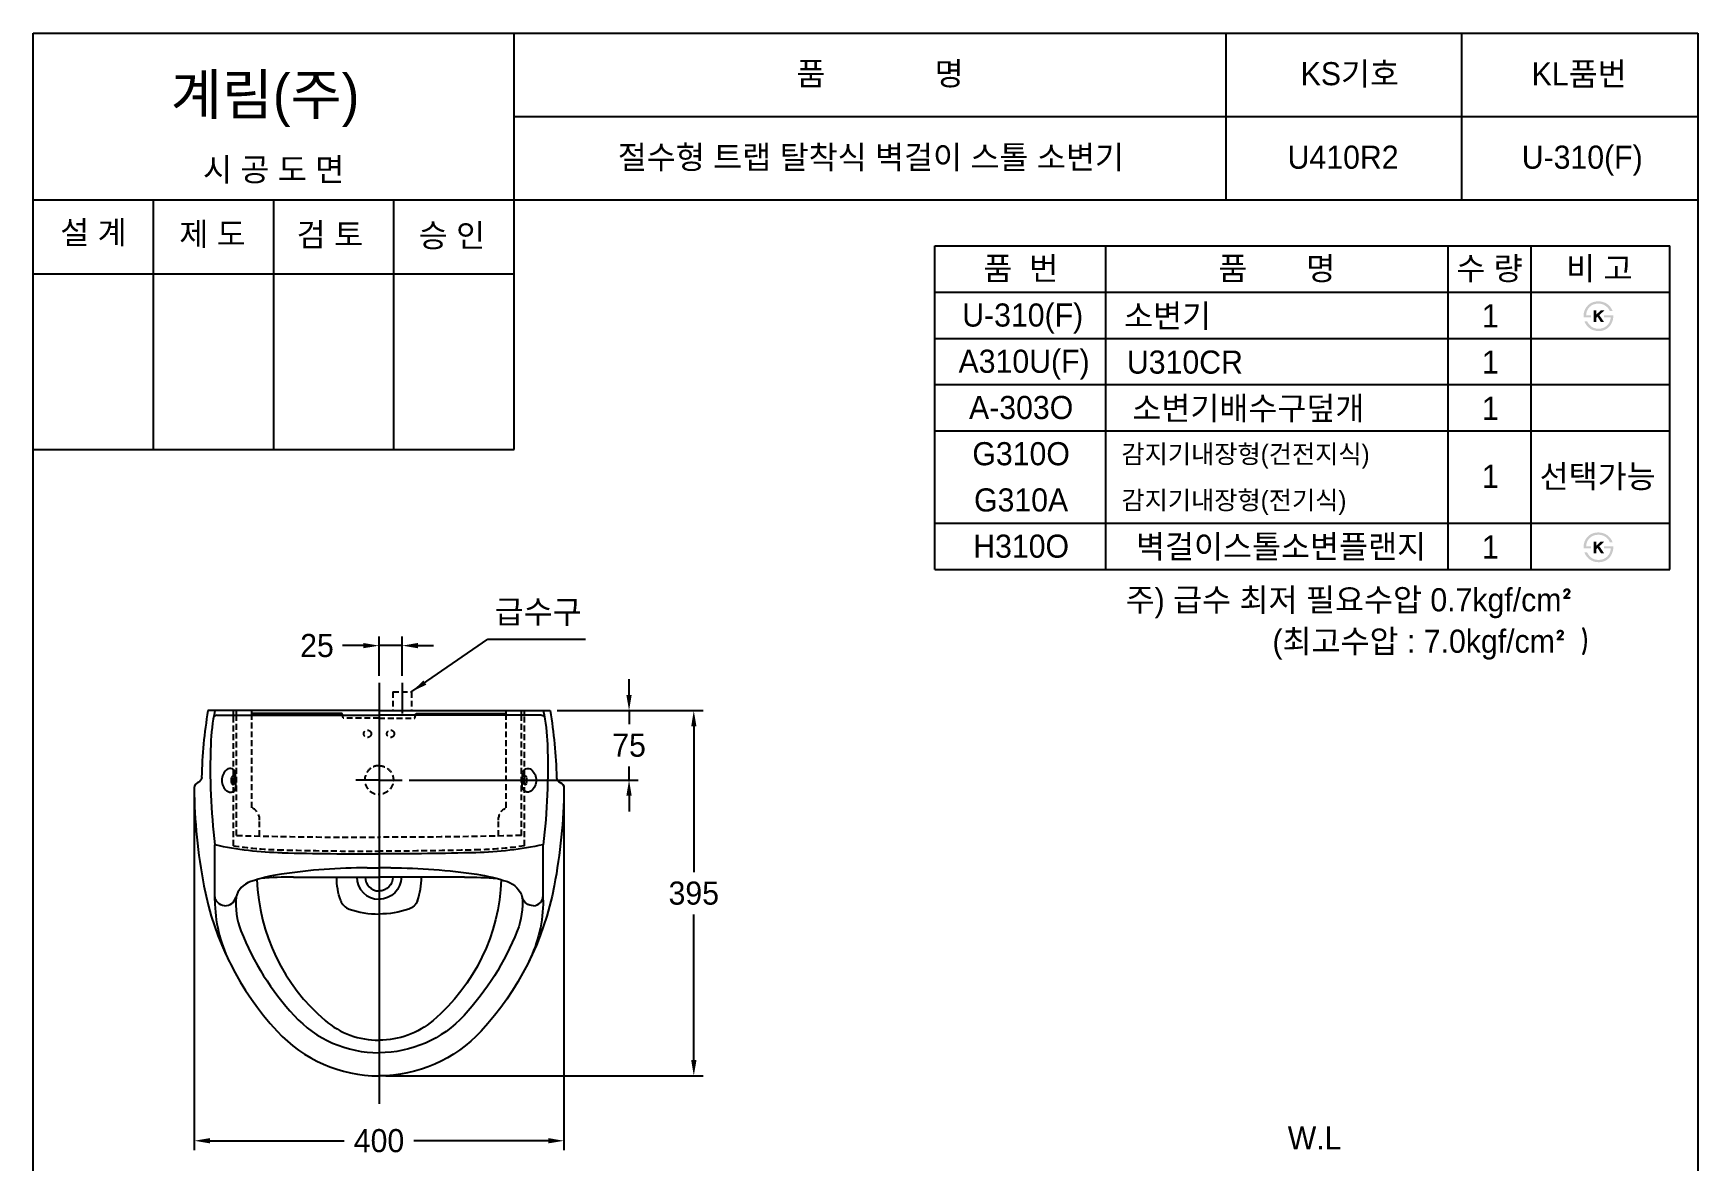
# Model space of a CAD drawing. Header units: millimetres. Extents: x 0 to 1800, y -67 to 2530.
# Drawn here: x 0 to 1800, y 1311 to 2530 of the extents above; entities that cross this region are included whole.
import ezdxf
from ezdxf.enums import TextEntityAlignment as Align
from ezdxf.lldxf.tags import DXFTag

# ---------------------------------------------------------------- set-up
doc = ezdxf.new("R2010")
doc.units = ezdxf.units.MM
doc.linetypes.add('DASHED2', pattern=[9.525, 6.35, -3.175])
for name, color, linetype in [('TEXT', 7, 'Continuous'), ('내부선 및 부속', 4, 'Continuous'), ('도각라인', 255, 'Continuous'), ('외형선', 3, 'Continuous'), ('점선', 6, 'DASHED2'), ('중심선', 1, 'DASHED'), ('치수선', 7, 'Continuous')]:
    doc.layers.add(name, color=color, linetype=linetype)
doc.styles.add('____', font='')
doc.styles.add('타이틀', font='H2GTRM.TTF', dxfattribs={"height": 25})
doc.styles.get('____').set_extended_font_data('굴림')
tags = doc.linetypes.add('DASHDOT', pattern=[70, 31, -13, 13, -13]).pattern_tags.tags
tags[10:11] = [DXFTag(74, 4), DXFTag(75, 0), DXFTag(340, '0'), DXFTag(46, 0.0), DXFTag(50, 0.0), DXFTag(44, 0.0), DXFTag(45, 0.0)]
tags[8:9] = [DXFTag(74, 4), DXFTag(75, 0), DXFTag(340, '0'), DXFTag(46, 0.0), DXFTag(50, 0.0), DXFTag(44, 0.0), DXFTag(45, 0.0)]
tags[6:7] = [DXFTag(74, 4), DXFTag(75, 0), DXFTag(340, '0'), DXFTag(46, 0.0), DXFTag(50, 0.0), DXFTag(44, 0.0), DXFTag(45, 0.0)]
tags[4:5] = [DXFTag(74, 4), DXFTag(75, 0), DXFTag(340, '0'), DXFTag(46, 0.0), DXFTag(50, 0.0), DXFTag(44, 0.0), DXFTag(45, 0.0)]
tags = doc.linetypes.add('DASHED', pattern=[25.72, 12.86, -12.86]).pattern_tags.tags
tags[6:7] = [DXFTag(74, 4), DXFTag(75, 0), DXFTag(340, '0'), DXFTag(46, 0.0), DXFTag(50, 0.0), DXFTag(44, 0.0), DXFTag(45, 0.0)]
tags[4:5] = [DXFTag(74, 4), DXFTag(75, 0), DXFTag(340, '0'), DXFTag(46, 0.0), DXFTag(50, 0.0), DXFTag(44, 0.0), DXFTag(45, 0.0)]
doc.dimstyles.new('MSADIM', dxfattribs={"dimtxt": 33, "dimasz": 17, "dimexe": 10, "dimexo": 7.5, "dimgap": 10, "dimtad": 0, "dimtih": 1, "dimtoh": 1, "dimdec": 0, "dimzin": 1, "dimdsep": 46, "dimtxsty": '____', "dimcen": 11.25, "dimadec": 0, "dimazin": 0, "dimtfac": 1, "dimtdec": 0, "dimtix": 1, "dimtmove": 0, "dimatfit": 3, "dimfxl": 0, "dimtolj": 1, "dimtzin": 1, "dimarcsym": 0})

# ---------------------------------------------------------------- blocks, each defined once
blk = doc.blocks.new('*D1')
at = {"layer": '치수선', "color": 0, "linetype": 'Continuous', "lineweight": -2}
for p, q in [((373.9, 1835.1), (373.9, 1877.7)), ((398.9, 1835.1), (398.9, 1877.7)), ((356.9, 1867.7), (334.3, 1867.7)), ((398.9, 1867.7), (373.9, 1867.7)), ((415.9, 1867.7), (432.9, 1867.7))]:
    blk.add_line(p, q, dxfattribs=at)
at = {"layer": '치수선', "color": 0, "linetype": 'Continuous'}
for points in [[(356.9, 1870.6), (356.9, 1864.9), (373.9, 1867.7)], [(415.9, 1870.6), (415.9, 1864.9), (398.9, 1867.7)]]:
    blk.add_solid(points, dxfattribs=at)
at = {"layer": '치수선', "color": 0, "linetype": 'Continuous', "insert": (306.8, 1867.7), "char_height": 25, "attachment_point": 5, "style": '____'}
blk.add_mtext('\\A1;25', dxfattribs=at)
blk = doc.blocks.new('*D2')
at = {"layer": '치수선', "color": 0, "linetype": 'Continuous', "lineweight": -2}
for p, q in [((644.3, 1814.4), (644.3, 1831.4)), ((566.4, 1797.4), (654.3, 1797.4)), ((644.3, 1797.4), (644.3, 1782.7)), ((644.3, 1722.4), (644.3, 1737.1)), ((406.6, 1722.4), (654.3, 1722.4)), ((644.3, 1705.4), (644.3, 1688.4))]:
    blk.add_line(p, q, dxfattribs=at)
at = {"layer": '치수선', "color": 0, "linetype": 'Continuous'}
for points in [[(641.4, 1814.4), (647.1, 1814.4), (644.3, 1797.4)], [(641.4, 1705.4), (647.1, 1705.4), (644.3, 1722.4)]]:
    blk.add_solid(points, dxfattribs=at)
at = {"layer": '치수선', "color": 0, "linetype": 'Continuous', "insert": (644.3, 1759.9), "char_height": 25, "attachment_point": 5, "style": '____'}
blk.add_mtext('\\A1;75', dxfattribs=at)
blk = doc.blocks.new('*D3')
at = {"layer": '치수선', "color": 0, "linetype": 'Continuous', "lineweight": -2}
for p, q in [((566.4, 1797.4), (724.3, 1797.4)), ((714.3, 1780.4), (714.3, 1622.7)), ((714.3, 1419.4), (714.3, 1577.1)), ((381.4, 1402.4), (724.3, 1402.4))]:
    blk.add_line(p, q, dxfattribs=at)
at = {"layer": '치수선', "color": 0, "linetype": 'Continuous'}
for points in [[(711.5, 1780.4), (717.2, 1780.4), (714.3, 1797.4)], [(711.5, 1419.4), (717.2, 1419.4), (714.3, 1402.4)]]:
    blk.add_solid(points, dxfattribs=at)
at = {"layer": '치수선', "color": 0, "linetype": 'Continuous', "insert": (714.3, 1599.9), "char_height": 25, "attachment_point": 5, "style": '____'}
blk.add_mtext('\\A1;395', dxfattribs=at)
blk = doc.blocks.new('*D4')
at = {"layer": '치수선', "color": 0, "linetype": 'Continuous', "lineweight": -2}
for p, q in [((174, 1706.4), (174, 1322.2)), ((573.9, 1706.4), (573.9, 1322.2)), ((191, 1332.2), (336.3, 1332.2)), ((556.9, 1332.2), (411.6, 1332.2))]:
    blk.add_line(p, q, dxfattribs=at)
at = {"layer": '치수선', "color": 0, "linetype": 'Continuous'}
for points in [[(191, 1335.1), (191, 1329.4), (174, 1332.2)], [(556.9, 1335.1), (556.9, 1329.4), (573.9, 1332.2)]]:
    blk.add_solid(points, dxfattribs=at)
at = {"layer": '치수선', "color": 0, "linetype": 'Continuous', "insert": (373.9, 1332.2), "char_height": 25, "attachment_point": 5, "style": '____'}
blk.add_mtext('\\A1;400', dxfattribs=at)

msp = doc.modelspace()

# ---------------------------------------------------------------- hatches: boundary and pattern name
at = {"layer": 'TEXT'}
for points in [[(1676.6, 2222.8), (1676.6, 2223.2), (1676.6, 2223.6), (1676.5, 2224), (1676.6, 2224.4), (1676.6, 2224.8), (1676.6, 2225.2), (1676.6, 2225.6), (1676.7, 2226), (1676.7, 2226.4), (1676.8, 2226.8), (1676.8, 2227.2), (1676.9, 2227.6), (1677, 2228), (1677.1, 2228.4), (1677.2, 2228.8), (1677.3, 2229.1), (1677.4, 2229.5), (1677.5, 2229.9), (1677.7, 2230.3), (1677.8, 2230.6), (1678, 2231), (1678.1, 2231.4), (1678.3, 2231.7), (1678.5, 2232.1), (1678.7, 2232.4), (1678.9, 2232.7), (1679.1, 2233.1), (1679.3, 2233.4), (1679.5, 2233.7), (1679.7, 2234), (1680, 2234.3), (1680.5, 2234.9), (1680.8, 2235.2), (1681, 2235.5), (1681.3, 2235.8), (1681.6, 2236.1), (1681.9, 2236.4), (1682.2, 2236.6), (1682.5, 2236.9), (1682.8, 2237.1), (1683.2, 2237.4), (1683.5, 2237.6), (1683.8, 2237.8), (1684.2, 2238), (1684.5, 2238.2), (1684.9, 2238.4), (1685.2, 2238.6), (1685.7, 2238.7), (1686.1, 2238.9), (1686.5, 2239.1), (1686.9, 2239.2), (1687.3, 2239.4), (1687.8, 2239.5), (1688.2, 2239.6), (1688.6, 2239.7), (1689.1, 2239.8), (1689.5, 2239.9), (1690, 2239.9), (1690.5, 2240), (1691, 2240), (1691.4, 2240.1), (1691.9, 2240.1), (1692.4, 2240.1), (1693.2, 2240.1), (1693.6, 2240.1), (1693.9, 2240), (1694.3, 2240), (1694.7, 2240), (1695, 2239.9), (1695.4, 2239.9), (1695.7, 2239.8), (1696.1, 2239.7), (1696.4, 2239.7), (1696.8, 2239.6), (1697.1, 2239.5), (1697.4, 2239.4), (1697.8, 2239.3), (1698.1, 2239.2), (1698.4, 2239.1), (1698.7, 2239), (1699, 2238.9), (1699.4, 2238.7), (1699.7, 2238.6), (1700, 2238.5), (1700.3, 2238.3), (1700.6, 2238.2), (1700.8, 2238), (1701.1, 2237.8), (1701.4, 2237.7), (1701.7, 2237.5), (1702, 2237.3), (1702.2, 2237.1), (1702.5, 2236.9), (1702.8, 2236.7), (1703.2, 2236.4), (1703.6, 2236), (1704, 2235.6), (1704.4, 2235.2), (1704.8, 2234.8), (1705.1, 2234.4), (1705.5, 2234), (1705.8, 2233.6), (1706.1, 2233.1), (1706.4, 2232.6), (1706.7, 2232.2), (1707, 2231.7), (1707.3, 2231.1), (1707.5, 2230.6), (1707.8, 2230.1), (1708, 2229.5), (1708, 2229.5), (1704.9, 2229.5), (1704.9, 2229.5), (1704.8, 2229.7), (1704.8, 2229.9), (1704.7, 2230.1), (1704.6, 2230.2), (1704.6, 2230.4), (1704.5, 2230.6), (1704.4, 2230.7), (1704.3, 2230.9), (1704.2, 2231.1), (1704.1, 2231.2), (1704, 2231.4), (1703.9, 2231.6), (1703.8, 2231.7), (1703.7, 2231.9), (1703.6, 2232.1), (1703.5, 2232.2), (1703.3, 2232.4), (1703.2, 2232.6), (1702.9, 2232.9), (1702.7, 2233.2), (1702.4, 2233.5), (1702.1, 2233.8), (1701.7, 2234.1), (1701.4, 2234.4), (1701, 2234.7), (1700.8, 2234.9), (1700.6, 2235.1), (1700.3, 2235.2), (1700.1, 2235.4), (1699.9, 2235.5), (1699.6, 2235.7), (1699.4, 2235.8), (1699.1, 2236), (1698.9, 2236.1), (1698.6, 2236.2), (1698.4, 2236.4), (1698.1, 2236.5), (1697.9, 2236.6), (1697.6, 2236.7), (1697.4, 2236.8), (1697.1, 2236.9), (1696.8, 2237), (1696.6, 2237), (1696.3, 2237.1), (1696.1, 2237.2), (1695.8, 2237.3), (1695.5, 2237.3), (1695.2, 2237.4), (1695, 2237.4), (1694.7, 2237.5), (1694.4, 2237.5), (1694.1, 2237.5), (1693.8, 2237.6), (1693.6, 2237.6), (1693.3, 2237.6), (1693, 2237.6), (1692.7, 2237.6), (1692.3, 2237.6), (1692, 2237.6), (1691.7, 2237.6), (1691.3, 2237.5), (1691, 2237.5), (1690.7, 2237.5), (1690.3, 2237.4), (1690, 2237.4), (1689.7, 2237.3), (1689.4, 2237.3), (1689.1, 2237.2), (1688.8, 2237.1), (1688.5, 2237), (1688.2, 2237), (1687.9, 2236.9), (1687.6, 2236.8), (1687.3, 2236.7), (1687, 2236.5), (1686.7, 2236.4), (1686.5, 2236.3), (1686.2, 2236.2), (1685.9, 2236), (1685.6, 2235.9), (1685.4, 2235.7), (1685.1, 2235.6), (1684.9, 2235.4), (1684.6, 2235.2), (1684.4, 2235), (1684.1, 2234.9), (1683.9, 2234.7), (1683.7, 2234.5), (1683.4, 2234.3), (1683.2, 2234), (1683, 2233.8), (1682.7, 2233.6), (1682.5, 2233.4), (1682.3, 2233.1), (1682.1, 2232.9), (1681.9, 2232.6), (1681.7, 2232.4), (1681.6, 2232.1), (1681.4, 2231.9), (1681.2, 2231.6), (1681.1, 2231.4), (1680.9, 2231.1), (1680.8, 2230.8), (1680.6, 2230.5), (1680.5, 2230.3), (1680.4, 2230), (1680.3, 2229.7), (1680.2, 2229.4), (1680, 2229.1), (1680, 2228.8), (1679.9, 2228.5), (1679.8, 2228.2), (1679.7, 2227.8), (1679.6, 2227.5), (1679.6, 2227.2), (1679.5, 2226.9), (1679.5, 2226.5), (1679.4, 2226.2), (1679.4, 2225.8), (1679.4, 2225.5), (1679.3, 2225.1), (1679.3, 2225.1), (1684.5, 2225.1), (1684.5, 2225.1), (1684.5, 2225.1), (1684.5, 2222.8), (1684.5, 2222.8), (1684.5, 2222.8), (1676.6, 2222.8)], [(1708.7, 2225.1), (1708.8, 2224.7), (1708.7, 2224.3), (1708.7, 2223.8), (1708.7, 2223.4), (1708.7, 2223), (1708.6, 2222.5), (1708.6, 2222.1), (1708.5, 2221.7), (1708.5, 2221.3), (1708.4, 2220.9), (1708.3, 2220.4), (1708.2, 2220), (1708.1, 2219.6), (1708, 2219.2), (1707.8, 2218.8), (1707.7, 2218.4), (1707.6, 2218), (1707.4, 2217.6), (1707.3, 2217.3), (1707.1, 2216.9), (1706.9, 2216.5), (1706.7, 2216.2), (1706.6, 2215.8), (1706.4, 2215.5), (1706.2, 2215.1), (1705.9, 2214.8), (1705.7, 2214.5), (1705.5, 2214.2), (1705.3, 2213.8), (1705, 2213.5), (1704.8, 2213.2), (1704.5, 2212.9), (1704.2, 2212.6), (1704, 2212.4), (1703.7, 2212.1), (1703.4, 2211.8), (1703.1, 2211.6), (1702.8, 2211.3), (1702.5, 2211.1), (1702.2, 2210.8), (1701.9, 2210.6), (1701.6, 2210.4), (1701.2, 2210.2), (1700.9, 2210), (1700.6, 2209.8), (1700.2, 2209.6), (1699.9, 2209.4), (1699.5, 2209.3), (1699.2, 2209.1), (1698.8, 2209), (1698.4, 2208.8), (1698, 2208.7), (1697.7, 2208.6), (1697.3, 2208.5), (1696.9, 2208.4), (1696.5, 2208.3), (1696.1, 2208.2), (1695.7, 2208.1), (1695.3, 2208.1), (1694.9, 2208), (1694.5, 2208), (1694.1, 2208), (1693.7, 2207.9), (1693.3, 2207.9), (1692.6, 2207.9), (1692, 2208), (1691.3, 2208), (1690.7, 2208.1), (1690.1, 2208.2), (1689.8, 2208.2), (1689.5, 2208.3), (1689.2, 2208.3), (1688.9, 2208.4), (1688.6, 2208.5), (1688.3, 2208.6), (1688, 2208.6), (1687.7, 2208.7), (1687.4, 2208.8), (1687.1, 2208.9), (1686.8, 2209), (1686.6, 2209.1), (1686.3, 2209.2), (1686, 2209.4), (1685.7, 2209.5), (1685.5, 2209.6), (1685.2, 2209.7), (1684.9, 2209.9), (1684.7, 2210), (1684.4, 2210.2), (1684.1, 2210.3), (1683.6, 2210.7), (1683.4, 2210.8), (1683.1, 2211), (1682.8, 2211.2), (1682.6, 2211.4), (1682.4, 2211.6), (1682.1, 2211.8), (1681.9, 2212), (1681.6, 2212.2), (1681.4, 2212.5), (1681.2, 2212.7), (1681, 2212.9), (1680.8, 2213.1), (1680.5, 2213.4), (1680.3, 2213.6), (1680.1, 2213.9), (1679.9, 2214.1), (1679.7, 2214.4), (1679.6, 2214.6), (1679.4, 2214.9), (1679.2, 2215.2), (1679, 2215.5), (1678.8, 2215.7), (1678.7, 2216), (1678.5, 2216.3), (1678.3, 2216.6), (1678.2, 2216.9), (1678, 2217.2), (1677.8, 2217.8), (1677.5, 2218.5), (1677.5, 2218.5), (1680.4, 2218.5), (1680.4, 2218.5), (1680.7, 2218.1), (1680.9, 2217.6), (1681.1, 2217.2), (1681.4, 2216.9), (1681.6, 2216.5), (1681.9, 2216.1), (1682.1, 2215.8), (1682.4, 2215.4), (1682.7, 2215.1), (1682.9, 2214.8), (1683.2, 2214.5), (1683.5, 2214.2), (1683.8, 2213.9), (1684.1, 2213.6), (1684.4, 2213.3), (1684.7, 2213.1), (1684.9, 2212.9), (1685.2, 2212.7), (1685.4, 2212.6), (1685.6, 2212.4), (1685.9, 2212.3), (1686.1, 2212.1), (1686.3, 2212), (1686.6, 2211.9), (1686.8, 2211.7), (1687.1, 2211.6), (1687.3, 2211.5), (1687.6, 2211.4), (1687.9, 2211.3), (1688.1, 2211.2), (1688.4, 2211.1), (1688.7, 2211), (1688.9, 2211), (1689.2, 2210.9), (1689.5, 2210.8), (1689.8, 2210.8), (1690, 2210.7), (1690.3, 2210.7), (1690.6, 2210.6), (1690.9, 2210.6), (1691.2, 2210.6), (1691.5, 2210.5), (1691.8, 2210.5), (1692.1, 2210.5), (1692.4, 2210.5), (1692.7, 2210.5), (1693, 2210.5), (1693.9, 2210.5), (1694.1, 2210.6), (1694.4, 2210.6), (1694.7, 2210.6), (1694.9, 2210.6), (1695.2, 2210.7), (1695.5, 2210.7), (1695.7, 2210.8), (1696, 2210.8), (1696.3, 2210.9), (1696.5, 2210.9), (1696.8, 2211), (1697, 2211.1), (1697.3, 2211.2), (1697.5, 2211.2), (1697.8, 2211.3), (1698, 2211.4), (1698.3, 2211.5), (1698.5, 2211.6), (1698.8, 2211.8), (1699, 2211.9), (1699.2, 2212), (1699.5, 2212.1), (1699.7, 2212.3), (1699.9, 2212.4), (1700.2, 2212.6), (1700.4, 2212.7), (1700.6, 2212.9), (1700.9, 2213), (1701.1, 2213.2), (1701.3, 2213.4), (1701.6, 2213.6), (1701.8, 2213.8), (1702, 2214), (1702.3, 2214.3), (1702.5, 2214.5), (1702.7, 2214.8), (1702.9, 2215), (1703.2, 2215.3), (1703.3, 2215.5), (1703.5, 2215.8), (1703.7, 2216), (1703.9, 2216.3), (1704.1, 2216.6), (1704.2, 2216.9), (1704.4, 2217.2), (1704.5, 2217.4), (1704.7, 2217.7), (1704.8, 2218), (1704.9, 2218.3), (1705.1, 2218.7), (1705.2, 2219), (1705.3, 2219.3), (1705.4, 2219.6), (1705.5, 2220), (1705.6, 2220.3), (1705.6, 2220.6), (1705.7, 2221), (1705.8, 2221.3), (1705.8, 2221.7), (1705.9, 2222.1), (1705.9, 2222.4), (1705.9, 2222.8), (1705.9, 2222.8), (1698.5, 2222.8), (1698.5, 2222.8), (1698.5, 2222.8), (1698.5, 2225.1), (1698.5, 2225.1), (1698.5, 2225.1), (1708.7, 2225.1)], [(1690.3, 2225.8), (1695.1, 2230.2), (1699, 2230.2), (1693.6, 2225.2), (1698.7, 2217.7), (1695.3, 2217.7), (1691.7, 2223.4), (1690.3, 2222.2), (1690.3, 2217.7), (1687.4, 2217.7), (1687.4, 2230.3), (1690.3, 2230.3)], [(1676.6, 1972.8), (1676.6, 1973.2), (1676.6, 1973.6), (1676.5, 1974), (1676.6, 1974.4), (1676.6, 1974.8), (1676.6, 1975.2), (1676.6, 1975.6), (1676.7, 1976), (1676.7, 1976.4), (1676.8, 1976.8), (1676.8, 1977.2), (1676.9, 1977.6), (1677, 1978), (1677.1, 1978.4), (1677.2, 1978.8), (1677.3, 1979.1), (1677.4, 1979.5), (1677.5, 1979.9), (1677.7, 1980.3), (1677.8, 1980.6), (1678, 1981), (1678.1, 1981.4), (1678.3, 1981.7), (1678.5, 1982.1), (1678.7, 1982.4), (1678.9, 1982.7), (1679.1, 1983.1), (1679.3, 1983.4), (1679.5, 1983.7), (1679.7, 1984), (1680, 1984.3), (1680.5, 1984.9), (1680.8, 1985.2), (1681, 1985.5), (1681.3, 1985.8), (1681.6, 1986.1), (1681.9, 1986.4), (1682.2, 1986.6), (1682.5, 1986.9), (1682.8, 1987.1), (1683.2, 1987.4), (1683.5, 1987.6), (1683.8, 1987.8), (1684.2, 1988), (1684.5, 1988.2), (1684.9, 1988.4), (1685.2, 1988.6), (1685.7, 1988.7), (1686.1, 1988.9), (1686.5, 1989.1), (1686.9, 1989.2), (1687.3, 1989.4), (1687.8, 1989.5), (1688.2, 1989.6), (1688.6, 1989.7), (1689.1, 1989.8), (1689.5, 1989.9), (1690, 1989.9), (1690.5, 1990), (1691, 1990), (1691.4, 1990.1), (1691.9, 1990.1), (1692.4, 1990.1), (1693.2, 1990.1), (1693.6, 1990.1), (1693.9, 1990), (1694.3, 1990), (1694.7, 1990), (1695, 1989.9), (1695.4, 1989.9), (1695.7, 1989.8), (1696.1, 1989.7), (1696.4, 1989.7), (1696.8, 1989.6), (1697.1, 1989.5), (1697.4, 1989.4), (1697.8, 1989.3), (1698.1, 1989.2), (1698.4, 1989.1), (1698.7, 1989), (1699, 1988.9), (1699.4, 1988.7), (1699.7, 1988.6), (1700, 1988.5), (1700.3, 1988.3), (1700.6, 1988.2), (1700.8, 1988), (1701.1, 1987.8), (1701.4, 1987.7), (1701.7, 1987.5), (1702, 1987.3), (1702.2, 1987.1), (1702.5, 1986.9), (1702.8, 1986.7), (1703.2, 1986.4), (1703.6, 1986), (1704, 1985.6), (1704.4, 1985.2), (1704.8, 1984.8), (1705.1, 1984.4), (1705.5, 1984), (1705.8, 1983.6), (1706.1, 1983.1), (1706.4, 1982.6), (1706.7, 1982.2), (1707, 1981.7), (1707.3, 1981.1), (1707.5, 1980.6), (1707.8, 1980.1), (1708, 1979.5), (1708, 1979.5), (1704.9, 1979.5), (1704.9, 1979.5), (1704.8, 1979.7), (1704.8, 1979.9), (1704.7, 1980.1), (1704.6, 1980.2), (1704.6, 1980.4), (1704.5, 1980.6), (1704.4, 1980.7), (1704.3, 1980.9), (1704.2, 1981.1), (1704.1, 1981.2), (1704, 1981.4), (1703.9, 1981.6), (1703.8, 1981.7), (1703.7, 1981.9), (1703.6, 1982.1), (1703.5, 1982.2), (1703.3, 1982.4), (1703.2, 1982.6), (1702.9, 1982.9), (1702.7, 1983.2), (1702.4, 1983.5), (1702.1, 1983.8), (1701.7, 1984.1), (1701.4, 1984.4), (1701, 1984.7), (1700.8, 1984.9), (1700.6, 1985.1), (1700.3, 1985.2), (1700.1, 1985.4), (1699.9, 1985.5), (1699.6, 1985.7), (1699.4, 1985.8), (1699.1, 1986), (1698.9, 1986.1), (1698.6, 1986.2), (1698.4, 1986.4), (1698.1, 1986.5), (1697.9, 1986.6), (1697.6, 1986.7), (1697.4, 1986.8), (1697.1, 1986.9), (1696.8, 1987), (1696.6, 1987), (1696.3, 1987.1), (1696.1, 1987.2), (1695.8, 1987.3), (1695.5, 1987.3), (1695.2, 1987.4), (1695, 1987.4), (1694.7, 1987.5), (1694.4, 1987.5), (1694.1, 1987.5), (1693.8, 1987.6), (1693.6, 1987.6), (1693.3, 1987.6), (1693, 1987.6), (1692.7, 1987.6), (1692.3, 1987.6), (1692, 1987.6), (1691.7, 1987.6), (1691.3, 1987.5), (1691, 1987.5), (1690.7, 1987.5), (1690.3, 1987.4), (1690, 1987.4), (1689.7, 1987.3), (1689.4, 1987.3), (1689.1, 1987.2), (1688.8, 1987.1), (1688.5, 1987), (1688.2, 1987), (1687.9, 1986.9), (1687.6, 1986.8), (1687.3, 1986.7), (1687, 1986.5), (1686.7, 1986.4), (1686.5, 1986.3), (1686.2, 1986.2), (1685.9, 1986), (1685.6, 1985.9), (1685.4, 1985.7), (1685.1, 1985.6), (1684.9, 1985.4), (1684.6, 1985.2), (1684.4, 1985), (1684.1, 1984.9), (1683.9, 1984.7), (1683.7, 1984.5), (1683.4, 1984.3), (1683.2, 1984), (1683, 1983.8), (1682.7, 1983.6), (1682.5, 1983.4), (1682.3, 1983.1), (1682.1, 1982.9), (1681.9, 1982.6), (1681.7, 1982.4), (1681.6, 1982.1), (1681.4, 1981.9), (1681.2, 1981.6), (1681.1, 1981.4), (1680.9, 1981.1), (1680.8, 1980.8), (1680.6, 1980.5), (1680.5, 1980.3), (1680.4, 1980), (1680.3, 1979.7), (1680.2, 1979.4), (1680, 1979.1), (1680, 1978.8), (1679.9, 1978.5), (1679.8, 1978.2), (1679.7, 1977.8), (1679.6, 1977.5), (1679.6, 1977.2), (1679.5, 1976.9), (1679.5, 1976.5), (1679.4, 1976.2), (1679.4, 1975.8), (1679.4, 1975.5), (1679.3, 1975.1), (1679.3, 1975.1), (1684.5, 1975.1), (1684.5, 1975.1), (1684.5, 1975.1), (1684.5, 1972.8), (1684.5, 1972.8), (1684.5, 1972.8), (1676.6, 1972.8)], [(1690.3, 1975.8), (1695.1, 1980.2), (1699, 1980.2), (1693.6, 1975.2), (1698.7, 1967.7), (1695.3, 1967.7), (1691.7, 1973.4), (1690.3, 1972.2), (1690.3, 1967.7), (1687.4, 1967.7), (1687.4, 1980.3), (1690.3, 1980.3)], [(1708.7, 1975.1), (1708.8, 1974.7), (1708.7, 1974.3), (1708.7, 1973.8), (1708.7, 1973.4), (1708.7, 1973), (1708.6, 1972.5), (1708.6, 1972.1), (1708.5, 1971.7), (1708.5, 1971.3), (1708.4, 1970.9), (1708.3, 1970.4), (1708.2, 1970), (1708.1, 1969.6), (1708, 1969.2), (1707.8, 1968.8), (1707.7, 1968.4), (1707.6, 1968), (1707.4, 1967.6), (1707.3, 1967.3), (1707.1, 1966.9), (1706.9, 1966.5), (1706.7, 1966.2), (1706.6, 1965.8), (1706.4, 1965.5), (1706.2, 1965.1), (1705.9, 1964.8), (1705.7, 1964.5), (1705.5, 1964.2), (1705.3, 1963.8), (1705, 1963.5), (1704.8, 1963.2), (1704.5, 1962.9), (1704.2, 1962.6), (1704, 1962.4), (1703.7, 1962.1), (1703.4, 1961.8), (1703.1, 1961.6), (1702.8, 1961.3), (1702.5, 1961.1), (1702.2, 1960.8), (1701.9, 1960.6), (1701.6, 1960.4), (1701.2, 1960.2), (1700.9, 1960), (1700.6, 1959.8), (1700.2, 1959.6), (1699.9, 1959.4), (1699.5, 1959.3), (1699.2, 1959.1), (1698.8, 1959), (1698.4, 1958.8), (1698, 1958.7), (1697.7, 1958.6), (1697.3, 1958.5), (1696.9, 1958.4), (1696.5, 1958.3), (1696.1, 1958.2), (1695.7, 1958.1), (1695.3, 1958.1), (1694.9, 1958), (1694.5, 1958), (1694.1, 1958), (1693.7, 1957.9), (1693.3, 1957.9), (1692.6, 1957.9), (1692, 1958), (1691.3, 1958), (1690.7, 1958.1), (1690.1, 1958.2), (1689.8, 1958.2), (1689.5, 1958.3), (1689.2, 1958.3), (1688.9, 1958.4), (1688.6, 1958.5), (1688.3, 1958.6), (1688, 1958.6), (1687.7, 1958.7), (1687.4, 1958.8), (1687.1, 1958.9), (1686.8, 1959), (1686.6, 1959.1), (1686.3, 1959.2), (1686, 1959.4), (1685.7, 1959.5), (1685.5, 1959.6), (1685.2, 1959.7), (1684.9, 1959.9), (1684.7, 1960), (1684.4, 1960.2), (1684.1, 1960.3), (1683.6, 1960.7), (1683.4, 1960.8), (1683.1, 1961), (1682.8, 1961.2), (1682.6, 1961.4), (1682.4, 1961.6), (1682.1, 1961.8), (1681.9, 1962), (1681.6, 1962.2), (1681.4, 1962.5), (1681.2, 1962.7), (1681, 1962.9), (1680.8, 1963.1), (1680.5, 1963.4), (1680.3, 1963.6), (1680.1, 1963.9), (1679.9, 1964.1), (1679.7, 1964.4), (1679.6, 1964.6), (1679.4, 1964.9), (1679.2, 1965.2), (1679, 1965.5), (1678.8, 1965.7), (1678.7, 1966), (1678.5, 1966.3), (1678.3, 1966.6), (1678.2, 1966.9), (1678, 1967.2), (1677.8, 1967.8), (1677.5, 1968.5), (1677.5, 1968.5), (1680.4, 1968.5), (1680.4, 1968.5), (1680.7, 1968.1), (1680.9, 1967.6), (1681.1, 1967.2), (1681.4, 1966.9), (1681.6, 1966.5), (1681.9, 1966.1), (1682.1, 1965.8), (1682.4, 1965.4), (1682.7, 1965.1), (1682.9, 1964.8), (1683.2, 1964.5), (1683.5, 1964.2), (1683.8, 1963.9), (1684.1, 1963.6), (1684.4, 1963.3), (1684.7, 1963.1), (1684.9, 1962.9), (1685.2, 1962.7), (1685.4, 1962.6), (1685.6, 1962.4), (1685.9, 1962.3), (1686.1, 1962.1), (1686.3, 1962), (1686.6, 1961.9), (1686.8, 1961.7), (1687.1, 1961.6), (1687.3, 1961.5), (1687.6, 1961.4), (1687.9, 1961.3), (1688.1, 1961.2), (1688.4, 1961.1), (1688.7, 1961), (1688.9, 1961), (1689.2, 1960.9), (1689.5, 1960.8), (1689.8, 1960.8), (1690, 1960.7), (1690.3, 1960.7), (1690.6, 1960.6), (1690.9, 1960.6), (1691.2, 1960.6), (1691.5, 1960.5), (1691.8, 1960.5), (1692.1, 1960.5), (1692.4, 1960.5), (1692.7, 1960.5), (1693, 1960.5), (1693.9, 1960.5), (1694.1, 1960.6), (1694.4, 1960.6), (1694.7, 1960.6), (1694.9, 1960.6), (1695.2, 1960.7), (1695.5, 1960.7), (1695.7, 1960.8), (1696, 1960.8), (1696.3, 1960.9), (1696.5, 1960.9), (1696.8, 1961), (1697, 1961.1), (1697.3, 1961.2), (1697.5, 1961.2), (1697.8, 1961.3), (1698, 1961.4), (1698.3, 1961.5), (1698.5, 1961.6), (1698.8, 1961.8), (1699, 1961.9), (1699.2, 1962), (1699.5, 1962.1), (1699.7, 1962.3), (1699.9, 1962.4), (1700.2, 1962.6), (1700.4, 1962.7), (1700.6, 1962.9), (1700.9, 1963), (1701.1, 1963.2), (1701.3, 1963.4), (1701.6, 1963.6), (1701.8, 1963.8), (1702, 1964), (1702.3, 1964.3), (1702.5, 1964.5), (1702.7, 1964.8), (1702.9, 1965), (1703.2, 1965.3), (1703.3, 1965.5), (1703.5, 1965.8), (1703.7, 1966), (1703.9, 1966.3), (1704.1, 1966.6), (1704.2, 1966.9), (1704.4, 1967.2), (1704.5, 1967.4), (1704.7, 1967.7), (1704.8, 1968), (1704.9, 1968.3), (1705.1, 1968.7), (1705.2, 1969), (1705.3, 1969.3), (1705.4, 1969.6), (1705.5, 1970), (1705.6, 1970.3), (1705.6, 1970.6), (1705.7, 1971), (1705.8, 1971.3), (1705.8, 1971.7), (1705.9, 1972.1), (1705.9, 1972.4), (1705.9, 1972.8), (1705.9, 1972.8), (1698.5, 1972.8), (1698.5, 1972.8), (1698.5, 1972.8), (1698.5, 1975.1), (1698.5, 1975.1), (1698.5, 1975.1), (1708.7, 1975.1)]]:
    msp.add_hatch(color=256, dxfattribs=at).paths.add_polyline_path(points, flags=0)

# ---------------------------------------------------------------- linework, layer by layer
at = {"layer": '내부선 및 부속', "linetype": 'Continuous'}
for p, q in [((198.9, 1792.4), (373.9, 1792.4)), ((216.4, 1792.4), (216.4, 1797.4)), ((219.9, 1792.4), (219.9, 1797.4)), ((236.4, 1792.4), (236.4, 1797.4)), ((333.9, 1794.4), (236.4, 1794.4)), ((334.4, 1792.4), (333.9, 1794.4)), ((548.9, 1792.4), (373.9, 1792.4)), ((413.4, 1792.4), (413.9, 1794.4)), ((413.9, 1794.4), (511.4, 1794.4)), ((511.4, 1792.4), (511.4, 1797.4)), ((527.9, 1792.4), (527.9, 1797.4)), ((531.4, 1792.4), (531.4, 1797.4)), ((219.1, 1715.4), (218.8, 1729.1)), ((528.8, 1715.4), (529.1, 1729.1)), ((196.4, 1592.1), (196.4, 1652.4)), ((551.4, 1592.1), (551.4, 1652.4)), ((281.4, 1617.4), (373.9, 1617.4)), ((466.5, 1617.4), (373.9, 1617.4))]:
    msp.add_line(p, q, dxfattribs=at)
at = {"layer": '내부선 및 부속', "linetype": 'Continuous', "flags": 128}
for points in [[(551.4, 1797.4, -0.044136), (556, 1760.7)], [(556, 1760.7, -0.038764), (551.4, 1652.4)], [(529.1, 1729.1, -0.637554), (538.8, 1733.4)], [(538.8, 1733.4, -0.456424), (538.7, 1710.8)], [(538.7, 1710.8, -0.648098), (528.8, 1715.4)], [(478.6, 1643.8, -0.006543), (373.9, 1642.4)], [(551.4, 1652.4, -0.045927), (478.6, 1643.8)], [(332.5, 1591.9, -0.090696), (328.2, 1617.4)], [(388.9, 1617.4, -0.414214), (373.9, 1602.4)], [(397.9, 1617.4, -0.414214), (373.9, 1593.4)], [(506.1, 1614.6, -0.210426), (432.3, 1462.3)], [(466.5, 1617.4, -0.022074), (501.8, 1615.9)], [(415.5, 1592, -0.230379), (406.1, 1582.8)], [(406.1, 1582.7, -0.082085), (373.9, 1577.4)], [(432.3, 1462.3, -0.178055), (373.9, 1440.9)]]:
    msp.add_lwpolyline(points, format="xyb", dxfattribs=at)
msp.add_lwpolyline([(397.9, 1617.4), (397.9, 1617.4)], dxfattribs=at)
at = {"layer": '내부선 및 부속', "linetype": 'Continuous'}
for centre, radius, start, end in [((401.7, 1753.3), 210, 167.8639, 177.9727), ((198.9, 1787.4), 5, 90, 140.3024), ((548.9, 1787.4), 5, 39.4549, 90), ((891.4, 1735.9), 700, 177.9727, 186.8522), ((218.9, 1722.1), 15, 131.1115, 229.244), ((212.9, 1729), 5.88, 1.0327, 131.1115), ((213.1, 1715.3), 6, 229.244, 1.0328), ((279.7, 2043.7), 400, 257.9821, 268.5004), ((373.9, 5642.4), 4000, 268.5004, 270), ((451.7, 1622.3), 210, 182.0833, 229.6159), ((281.4, 1217.4), 400, 90, 95.0581), ((373.9, 1617.4), 24, 180, 180.0000027777867), ((373.9, 1617.4), 24, 180, 270), ((373.9, 1617.4), 15, 180, 270), ((347.7, 1616.2), 72, 340.2112, 0.9404), ((346.6, 1597), 15, 199.3359, 251.2295), ((373.9, 1677.4), 100, 251.2295, 270), ((373.9, 1530.9), 90, 229.6159, 270)]:
    msp.add_arc(centre, radius, start, end, dxfattribs=at)
for centre in [(216, 1722.1), (531.9, 1722.1)]:
    msp.add_ellipse(centre, major_axis=(0, 5), ratio=0.318214, dxfattribs=at)
at = {"layer": '도각라인', "color": 7}
for p, q in [((0, 0), (0, 2530)), ((0, 2530), (1800, 2530)), ((520, 2080), (520, 2530)), ((1290, 2350), (1290, 2530)), ((1545, 2350), (1545, 2530)), ((1800, 2530), (1800, 0)), ((520, 2440), (1800, 2440)), ((0, 2350), (1800, 2350)), ((130, 2080), (130, 2350)), ((260, 2080), (260, 2350)), ((390, 2080), (390, 2350)), ((975, 2300), (1770, 2300)), ((975, 1950), (975, 2300)), ((1160, 1950), (1160, 2300)), ((1530, 1950), (1530, 2300)), ((1620, 1950), (1620, 2300)), ((1770, 1950), (1770, 2300)), ((0, 2270), (520, 2270)), ((975, 2250), (1770, 2250)), ((975, 2200), (1770, 2200)), ((975, 2150), (1770, 2150)), ((975, 2100), (1770, 2100)), ((0, 2080), (520, 2080)), ((975, 2000), (1770, 2000)), ((975, 1950), (1770, 1950))]:
    msp.add_line(p, q, dxfattribs=at)
at = {"layer": '외형선', "linetype": 'Continuous'}
for p, q in [((373.9, 1797.4), (188.9, 1797.4)), ((373.9, 1797.4), (558.9, 1797.4)), ((361.2, 1627.4), (373.9, 1627.4)), ((373.9, 1627.4), (373.9, 1627.4)), ((373.9, 1627.4), (373.9, 1627.4)), ((386.7, 1627.4), (373.9, 1627.4)), ((373.9, 1627.4), (373.9, 1627.4)), ((373.9, 1627.4), (373.9, 1627.4))]:
    msp.add_line(p, q, dxfattribs=at)
at = {"layer": '외형선', "linetype": 'Continuous', "flags": 128}
for points in [[(558.9, 1797.4, -0.03634), (565.8, 1725.2)], [(182.1, 1725.2, -0.314278), (178, 1719.6)], [(573.9, 1713.9, -0.044506), (563.3, 1607.8)], [(569.9, 1719.6, -0.323263), (573.9, 1713.9)], [(386.7, 1627.4, -0.037021), (479.6, 1620.5)], [(479.6, 1620.5, -0.044848), (512.7, 1612.5)], [(563.3, 1607.8, -0.140144), (484.2, 1450.7)], [(512.7, 1612.5, -0.250727), (528.8, 1595.3)], [(206.9, 1586.4, -0.401024), (196.4, 1597.4)], [(528.6, 1596.2, -0.118513), (523.3, 1559.1)], [(540.9, 1586.4, -0.352382), (528.8, 1595.3)], [(551.4, 1592.5, -0.115147), (535.9, 1526.1)], [(523.3, 1559.1, -0.092349), (465.8, 1467.7)], [(465.8, 1467.7, -0.209369), (373.9, 1427.4)], [(484.2, 1450.7, -0.209369), (373.9, 1402.4)]]:
    msp.add_lwpolyline(points, format="xyb", dxfattribs=at)
at = {"layer": '외형선', "linetype": 'Continuous'}
for centre, radius, start, end in [((681.9, 1714.1), 500, 170.4014, 178.7261), ((180, 1714), 6, 108.9389, 180.5953), ((773.9, 1720.1), 600, 180.5953, 190.7885), ((571.8, 1725.3), 6, 181.2739, 251.0611), ((296.3, 1432.6), 190, 98.4808, 108.7523), ((361.2, 997.4), 630, 90, 98.4808), ((498.9, 1667.7), 320, 190.7885, 222.6994), ((243.2, 1588.9), 25, 108.7523, 165.0541), ((346.4, 1592.5), 150, 180, 206.2741), ((207.5, 1598.4), 12, 267.408, 345.0541), ((299, 1588.6), 80, 174.5593, 201.5943), ((540.4, 1597.4), 11, 272.592, 0), ((498.9, 1667.7), 295, 201.5943, 222.6994), ((373.9, 1552.4), 125, 222.6994, 270), ((373.9, 1552.4), 150, 222.6994, 270)]:
    msp.add_arc(centre, radius, start, end, dxfattribs=at)
at = {"layer": '점선'}
for p, q in [((388.9, 1817.6), (388.9, 1797.4)), ((388.9, 1817.6), (408.9, 1817.6)), ((408.9, 1817.6), (408.9, 1797.4)), ((216.4, 1651.2), (216.4, 1792.4)), ((219.9, 1662.4), (219.9, 1792.4)), ((236.4, 1692.4), (236.4, 1792.4)), ((335.2, 1789.4), (334.4, 1792.4)), ((373.9, 1789.4), (335.2, 1789.4)), ((373.9, 1789.4), (412.7, 1789.4)), ((412.7, 1789.4), (413.4, 1792.4)), ((511.4, 1692.4), (511.4, 1792.4)), ((527.9, 1662.4), (527.9, 1792.4)), ((531.4, 1651.2), (531.4, 1792.4)), ((244.8, 1661.8), (244.8, 1678.9)), ((503.1, 1661.8), (503.1, 1678.9))]:
    msp.add_line(p, q, dxfattribs=at)
at = {"layer": '점선', "flags": 128}
for points in [[(373.9, 1737.9, -1), (373.9, 1706.9)], [(503.1, 1678.9, -0.285703), (511.4, 1692.4)], [(527.9, 1662.4, -0.006493), (373.9, 1660.4)], [(483.1, 1646.9, -0.006827), (373.9, 1645.4)], [(531.4, 1651.2, -0.030601), (483.1, 1646.9)]]:
    msp.add_lwpolyline(points, format="xyb", dxfattribs=at)
at = {"layer": '점선'}
for centre in [(361.4, 1772.4), (386.4, 1772.4)]:
    msp.add_circle(centre, 4, dxfattribs=at)
for centre, radius, start, end in [((373.9, 1722.4), 15.5, 90, 270), ((229.8, 1679), 15, 359.833, 63.6122), ((373.9, 7590.4), 5930, 268.51188, 270), ((275.6, 2043.8), 397, 261.4242, 268.4353), ((373.9, 5642.4), 3997, 268.4353, 270)]:
    msp.add_arc(centre, radius, start, end, dxfattribs=at)
at = {"layer": '중심선', "linetype": 'DASHDOT'}
for p, q in [((373.9, 1827.6), (373.9, 1372)), ((398.9, 1827.6), (398.9, 1794.3)), ((373.9, 1722.4), (348.8, 1722.4)), ((373.9, 1722.4), (399.1, 1722.4))]:
    msp.add_line(p, q, dxfattribs=at)

# ---------------------------------------------------------------- texts
at = {"layer": 'TEXT', "style": '타이틀'}
for s, p in [('품             명', (915.7, 2486.4)), ('KS기호', (1423.8, 2486.3)), ('KL품번', (1671.8, 2486.1)), ('시 공 도 면', (259.9, 2382.7)), ('절수형 트랩 탈착식 벽걸이 스톨 소변기', (905.8, 2396)), ('U410R2', (1416.5, 2396)), ('U-310(F)', (1675.1, 2396)), ('설 계', (65, 2314.6)), ('제 도', (193.8, 2312.9)), ('검 토', (320.8, 2312.3)), ('승 인', (452.7, 2311.4)), ('품  번', (1067.9, 2275.7)), ('품       명', (1344.8, 2275.7)), ('수 량', (1574.8, 2275.7)), ('비 고', (1693.6, 2275.7)), ('U-310(F)', (1070, 2225.3)), ('소변기', (1226.7, 2224.4)), ('1', (1575.7, 2224.4)), ('A310U(F)', (1071.5, 2175.3)), ('U310CR', (1245.4, 2174.4)), ('1', (1575.7, 2174.4)), ('A-303O', (1068.3, 2125.3)), ('소변기배수구덮개', (1314, 2124.4)), ('1', (1575.7, 2124.4)), ('G310O', (1068.3, 2075.3)), ('1', (1575.7, 2050.8)), ('G310A', (1068.3, 2025.3)), ('H310O', (1068.3, 1975.3)), ('벽걸이스톨소변플랜지', (1349.4, 1974.9)), ('1', (1575.7, 1974.4))]:
    msp.add_text(s, height=25, dxfattribs=at).set_placement(p, align=Align.MIDDLE_CENTER)
msp.add_text('계림(주)', height=44, dxfattribs=at).set_placement((148.7, 2441.8))
for s, height, p in [('감지기내장형(건전지식)', 20, (1176.8, 2075)), ('선택가능', 25, (1629.1, 2050.8)), ('감지기내장형(전기식)', 20, (1176.8, 2025))]:
    msp.add_text(s, height=height, dxfattribs=at).set_placement(p, align=Align.MIDDLE_LEFT)
msp.add_text('W.L', height=25, dxfattribs=at).set_placement((1385.7, 1335.3), align=Align.MIDDLE)
at = {"layer": 'TEXT', "char_height": 25, "attachment_point": 1, "line_spacing_factor": 0.963855, "style": '타이틀'}
for s, insert, width in [('\\A1;주) 급수 최저 필요수압 0.7kgf/cm{\\fISOCPEUR|b0|i0|c0|p34;² }', (1181.3, 1929.8), 571.731), ('\\A1;급수구', (498.9, 1916.8), 380.447), ('\\A1;(최고수압 : 7.0kgf/cm{\\fISOCPEUR|b0|i0|c0|p34;² )}', (1340.1, 1885), 571.731)]:
    msp.add_mtext(s, dxfattribs=dict(at, insert=insert, width=width))

# ---------------------------------------------------------------- dimensions: what is measured, and where the dimension line sits
at = {"layer": '치수선', "linetype": 'Continuous'}
for base, p1, p2, picture, middle in [((398.9, 1867.7), (373.9, 1827.6), (398.9, 1827.6), '*D1', (306.8, 1867.7)), ((573.9, 1332.2), (174, 1713.9), (573.9, 1713.9), '*D4', (373.9, 1332.2))]:
    dim = msp.add_linear_dim(base=base, p1=p1, p2=p2, dimstyle='MSADIM', override={"dimtxt": 25}, dxfattribs=at)
    dim.commit()
    dim.dimension.update_dxf_attribs({"geometry": picture, "text_midpoint": middle, "dimtype": 160})
for base, p1, picture, middle in [((644.3, 1797.4), (399.1, 1722.4), '*D2', (644.3, 1759.9)), ((714.3, 1797.4), (373.9, 1402.4), '*D3', (714.3, 1599.9))]:
    dim = msp.add_linear_dim(base=base, p1=p1, p2=(558.9, 1797.4), angle=90, dimstyle='MSADIM', override={"dimtxt": 25}, dxfattribs=at)
    dim.commit()
    dim.dimension.update_dxf_attribs({"geometry": picture, "text_midpoint": middle, "dimtype": 160})

# ---------------------------------------------------------------- leaders
msp.add_leader([(409.5, 1818.1), (491.6, 1874.8), (597.1, 1874.8)], dimstyle='MSADIM', override={"dimtxt": 25}, dxfattribs=at)

doc.saveas('drawing.dxf')
